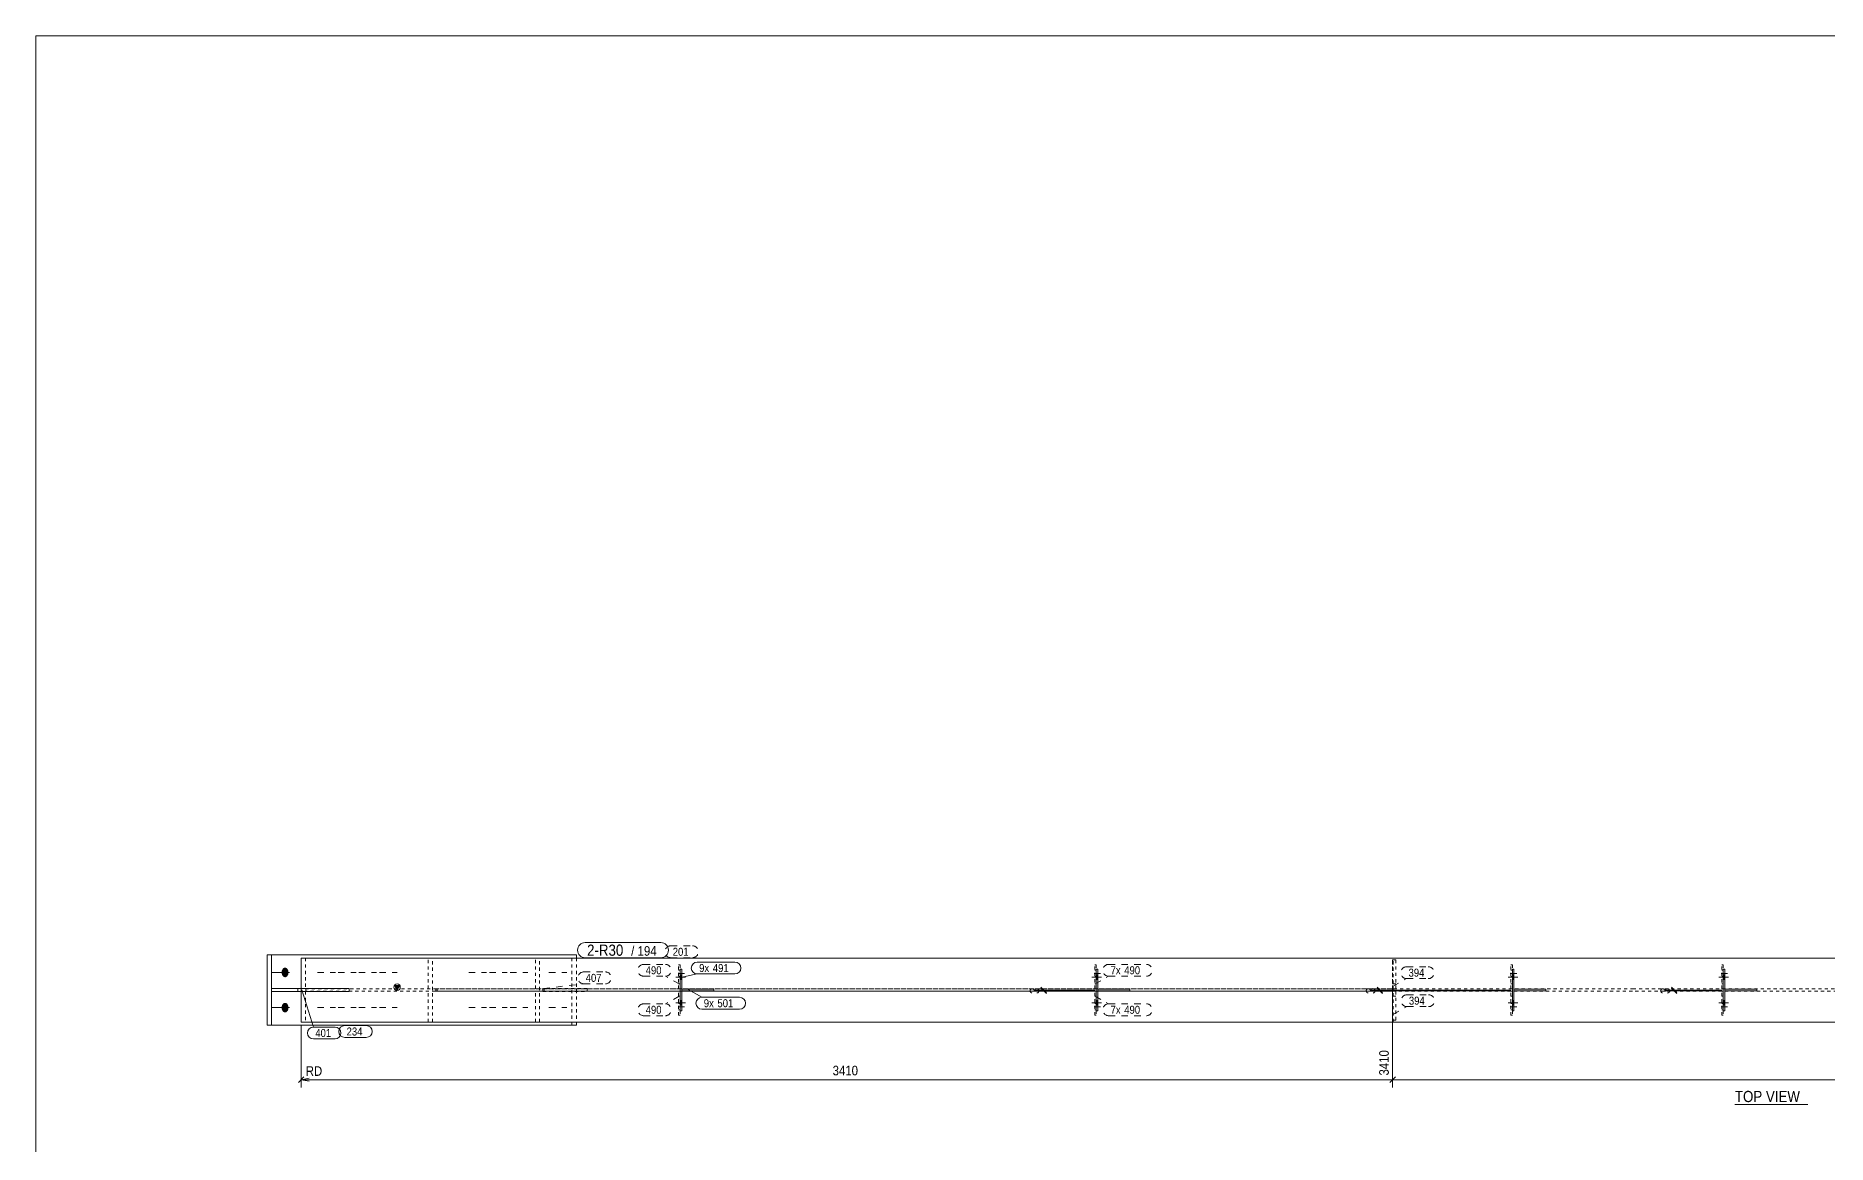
# Model space of a CAD drawing. Header units: millimetres. Extents: x 2 to 1174, y 1 to 825.
# Drawn here: x 5 to 565, y 479 to 825 of the extents above; entities that cross this region are included whole.
import ezdxf

# ---------------------------------------------------------------- set-up
doc = ezdxf.new("R2010")
doc.units = ezdxf.units.MM
for name, pattern in [('XKITLINE00', [0]), ('XKITLINE01', [4, 1, -1, 1, -1]), ('XKITLINE02', [4, 2, -2])]:
    doc.linetypes.add(name, pattern=pattern)
for name, color, linetype, lineweight in [('Bolt', 3, 'Continuous', 0), ('Dimensions', 7, 'Continuous', 0), ('DrawingSheet', 5, 'Continuous', 0), ('OtherObjectType', 7, 'Continuous', 0), ('Part', 2, 'Continuous', 0), ('PartMark', 7, 'Continuous', 0)]:
    doc.layers.add(name, color=color, linetype=linetype, lineweight=lineweight)
doc.styles.add('ARIAL', font='ARIAL.TTF')

# ---------------------------------------------------------------- blocks, each defined once
blk = doc.blocks.new('*A88')
at = {"layer": 'Part'}
blk.add_hatch(color=2, dxfattribs=at).paths.add_polyline_path([(117.08, 528.39), (118.68, 528.39), (117.88, 526.99)], flags=17)
at = {"layer": 'Part', "color": 2, "linetype": 'XKITLINE00', "lineweight": 0}
for p, q in [((87.88, 536.99), (87.88, 527.49)), ((503.82, 536.99), (87.88, 536.99)), ((569.72, 536.99), (503.92, 536.99)), ((87.88, 516.99), (87.88, 526.49)), ((117.88, 526.99), (117.08, 528.39)), ((117.08, 528.39), (118.68, 528.39)), ((118.68, 528.39), (117.88, 526.99)), ((503.82, 516.99), (87.88, 516.99)), ((569.72, 516.99), (503.92, 516.99))]:
    blk.add_line(p, q, dxfattribs=at)
at = {"layer": 'Part', "color": 7, "linetype": 'XKITLINE01', "lineweight": 0}
for p, q in [((89.22, 536.99), (89.22, 527.39)), ((127.58, 527.39), (127.58, 536.99)), ((128.91, 516.99), (128.91, 536.99)), ((87.88, 527.49), (87.88, 526.49)), ((89.22, 527.39), (503.82, 527.39)), ((503.82, 526.59), (89.22, 526.59)), ((89.22, 526.59), (89.22, 516.99)), ((127.58, 516.99), (127.58, 526.59)), ((503.92, 527.39), (569.72, 527.39)), ((569.72, 526.59), (503.92, 526.59))]:
    blk.add_line(p, q, dxfattribs=at)
at = {"layer": 'Part', "color": 2, "linetype": 'XKITLINE00', "lineweight": 0}
blk.add_circle((117.88, 527.89), 1, dxfattribs=at)
blk = doc.blocks.new('*A102')
at = {"layer": 'Part', "color": 2, "linetype": 'XKITLINE00', "lineweight": 0}
for p, q in [((532.22, 520.49), (532.22, 533.49)), ((532.22, 533.49), (532.72, 533.49)), ((532.72, 533.49), (532.72, 520.49)), ((532.72, 520.49), (532.22, 520.49))]:
    blk.add_line(p, q, dxfattribs=at)
blk = doc.blocks.new('*A103')
at = {"layer": 'Part', "color": 7, "linetype": 'XKITLINE01', "lineweight": 0}
for p, q in [((531.72, 527.39), (531.72, 534.89)), ((531.72, 534.89), (532.22, 534.89)), ((532.22, 534.89), (532.22, 527.39)), ((531.72, 528.89), (532.22, 528.89)), ((532.22, 527.39), (531.72, 527.39))]:
    blk.add_line(p, q, dxfattribs=at)
blk = doc.blocks.new('*A104')
at = {"layer": 'Part', "color": 2, "linetype": 'XKITLINE00', "lineweight": 0}
for p, q in [((532.72, 527.24), (542.72, 527.24)), ((542.72, 526.74), (532.72, 526.74)), ((542.72, 526.74), (542.72, 527.24))]:
    blk.add_line(p, q, dxfattribs=at)
at = {"layer": 'Part', "color": 7, "linetype": 'XKITLINE01', "lineweight": 0}
blk.add_line((532.72, 526.74), (532.72, 527.24), dxfattribs=at)
blk.add_line((532.72, 526.74), (532.72, 527.24), dxfattribs=at)
blk = doc.blocks.new('*A105')
at = {"layer": 'Part', "color": 2, "linetype": 'XKITLINE00', "lineweight": 0}
for p, q in [((466.32, 520.49), (466.32, 533.49)), ((466.32, 533.49), (466.82, 533.49)), ((466.82, 533.49), (466.82, 520.49)), ((466.82, 520.49), (466.32, 520.49))]:
    blk.add_line(p, q, dxfattribs=at)
blk = doc.blocks.new('*A106')
at = {"layer": 'Part', "color": 2, "linetype": 'XKITLINE00', "lineweight": 0}
for p, q in [((466.82, 527.24), (476.82, 527.24)), ((476.82, 526.74), (466.82, 526.74)), ((476.82, 526.74), (476.82, 527.24))]:
    blk.add_line(p, q, dxfattribs=at)
at = {"layer": 'Part', "color": 7, "linetype": 'XKITLINE01', "lineweight": 0}
blk.add_line((466.82, 526.74), (466.82, 527.24), dxfattribs=at)
blk.add_line((466.82, 526.74), (466.82, 527.24), dxfattribs=at)
blk = doc.blocks.new('*A107')
at = {"layer": 'Part', "color": 2, "linetype": 'XKITLINE00', "lineweight": 0}
for p, q in [((336.32, 520.49), (336.32, 533.49)), ((336.32, 533.49), (336.82, 533.49)), ((336.82, 533.49), (336.82, 520.49)), ((336.82, 520.49), (336.32, 520.49))]:
    blk.add_line(p, q, dxfattribs=at)
blk = doc.blocks.new('*A108')
at = {"layer": 'Part', "color": 7, "linetype": 'XKITLINE01', "lineweight": 0}
for p, q in [((335.82, 527.39), (335.82, 534.89)), ((335.82, 534.89), (336.32, 534.89)), ((336.32, 534.89), (336.32, 527.39)), ((335.82, 528.89), (336.32, 528.89)), ((336.32, 527.39), (335.82, 527.39))]:
    blk.add_line(p, q, dxfattribs=at)
blk = doc.blocks.new('*A109')
at = {"layer": 'Part', "color": 2, "linetype": 'XKITLINE00', "lineweight": 0}
for p, q in [((336.82, 527.24), (346.82, 527.24)), ((346.82, 526.74), (336.82, 526.74)), ((346.82, 526.74), (346.82, 527.24))]:
    blk.add_line(p, q, dxfattribs=at)
at = {"layer": 'Part', "color": 7, "linetype": 'XKITLINE01', "lineweight": 0}
blk.add_line((336.82, 526.74), (336.82, 527.24), dxfattribs=at)
blk.add_line((336.82, 526.74), (336.82, 527.24), dxfattribs=at)
blk = doc.blocks.new('*A110')
at = {"layer": 'Part', "color": 2, "linetype": 'XKITLINE00', "lineweight": 0}
for p, q in [((206.32, 520.49), (206.32, 533.49)), ((206.32, 533.49), (206.82, 533.49)), ((206.82, 533.49), (206.82, 520.49)), ((206.82, 520.49), (206.32, 520.49))]:
    blk.add_line(p, q, dxfattribs=at)
blk = doc.blocks.new('*A111')
at = {"layer": 'Part', "color": 7, "linetype": 'XKITLINE01', "lineweight": 0}
for p, q in [((205.82, 527.39), (205.82, 534.89)), ((205.82, 534.89), (206.32, 534.89)), ((206.32, 534.89), (206.32, 527.39)), ((205.82, 528.89), (206.32, 528.89)), ((206.32, 527.39), (205.82, 527.39))]:
    blk.add_line(p, q, dxfattribs=at)
blk = doc.blocks.new('*A112')
at = {"layer": 'Part', "color": 2, "linetype": 'XKITLINE00', "lineweight": 0}
for p, q in [((206.82, 527.24), (216.82, 527.24)), ((216.82, 526.74), (206.82, 526.74)), ((216.82, 526.74), (216.82, 527.24))]:
    blk.add_line(p, q, dxfattribs=at)
at = {"layer": 'Part', "color": 7, "linetype": 'XKITLINE01', "lineweight": 0}
blk.add_line((206.82, 526.74), (206.82, 527.24), dxfattribs=at)
blk.add_line((206.82, 526.74), (206.82, 527.24), dxfattribs=at)
blk = doc.blocks.new('*A116')
at = {"layer": 'Part', "color": 2, "linetype": 'XKITLINE00', "lineweight": 0}
for p, q in [((102.88, 527.49), (78.65, 527.49)), ((78.65, 526.49), (78.65, 527.49)), ((102.88, 526.49), (78.65, 526.49)), ((102.88, 527.49), (102.88, 526.49))]:
    blk.add_line(p, q, dxfattribs=at)
at = {"layer": 'Part', "color": 7, "linetype": 'XKITLINE01', "lineweight": 0}
for p, q in [((86.81, 526.49), (86.81, 527.49)), ((89.38, 526.49), (89.38, 527.49))]:
    blk.add_line(p, q, dxfattribs=at)
blk = doc.blocks.new('*A121')
at = {"layer": 'Part', "color": 7, "linetype": 'XKITLINE01', "lineweight": 0}
for p, q in [((465.82, 519.09), (465.82, 526.59)), ((465.82, 526.59), (466.32, 526.59)), ((466.32, 526.59), (466.32, 519.09)), ((465.82, 525.09), (466.32, 525.09)), ((466.32, 519.09), (465.82, 519.09))]:
    blk.add_line(p, q, dxfattribs=at)
blk = doc.blocks.new('*A122')
at = {"layer": 'Part', "color": 7, "linetype": 'XKITLINE01', "lineweight": 0}
for p, q in [((465.82, 527.39), (465.82, 534.89)), ((465.82, 534.89), (466.32, 534.89)), ((466.32, 534.89), (466.32, 527.39)), ((465.82, 528.89), (466.32, 528.89)), ((466.32, 527.39), (465.82, 527.39))]:
    blk.add_line(p, q, dxfattribs=at)
blk = doc.blocks.new('*A126')
at = {"layer": 'Part', "color": 7, "linetype": 'XKITLINE01', "lineweight": 0}
for p, q in [((531.72, 519.09), (531.72, 526.59)), ((531.72, 526.59), (532.22, 526.59)), ((532.22, 526.59), (532.22, 519.09)), ((531.72, 525.09), (532.22, 525.09)), ((532.22, 519.09), (531.72, 519.09))]:
    blk.add_line(p, q, dxfattribs=at)
blk = doc.blocks.new('*A127')
at = {"layer": 'Part', "color": 7, "linetype": 'XKITLINE01', "lineweight": 0}
for p, q in [((335.82, 519.09), (335.82, 526.59)), ((335.82, 526.59), (336.32, 526.59)), ((336.32, 526.59), (336.32, 519.09)), ((335.82, 525.09), (336.32, 525.09)), ((336.32, 519.09), (335.82, 519.09))]:
    blk.add_line(p, q, dxfattribs=at)
blk = doc.blocks.new('*A128')
at = {"layer": 'Part', "color": 7, "linetype": 'XKITLINE01', "lineweight": 0}
for p, q in [((205.82, 519.09), (205.82, 526.59)), ((205.82, 526.59), (206.32, 526.59)), ((206.32, 526.59), (206.32, 519.09)), ((205.82, 525.09), (206.32, 525.09)), ((206.32, 519.09), (205.82, 519.09))]:
    blk.add_line(p, q, dxfattribs=at)
blk = doc.blocks.new('*A129')
at = {"layer": 'Part', "color": 7, "linetype": 'XKITLINE01', "lineweight": 0}
for p, q in [((429.07, 536.99), (161.14, 536.99)), ((161.14, 527.39), (161.14, 536.99)), ((162.33, 516.99), (162.33, 536.99)), ((428.91, 516.99), (428.91, 536.99)), ((429.07, 516.99), (429.07, 536.99)), ((129.99, 527.39), (129.97, 526.59)), ((428.91, 526.59), (129.97, 526.59)), ((428.91, 527.39), (129.99, 527.39)), ((130.4, 526.59), (130.4, 527.39)), ((161.14, 516.99), (161.14, 526.59)), ((161.14, 516.99), (429.07, 516.99))]:
    blk.add_line(p, q, dxfattribs=at)
blk = doc.blocks.new('*A130')
at = {"layer": 'Part', "color": 2, "linetype": 'XKITLINE00', "lineweight": 0}
for p, q in [((77.25, 515.99), (77.25, 537.99)), ((173.88, 537.99), (77.25, 537.99)), ((78.65, 515.99), (78.65, 537.99)), ((173.88, 537.99), (173.88, 536.99)), ((173.88, 515.99), (77.25, 515.99)), ((173.88, 515.99), (173.88, 516.99))]:
    blk.add_line(p, q, dxfattribs=at)
at = {"layer": 'Part', "color": 7, "linetype": 'XKITLINE01', "lineweight": 0}
for p, q in [((172.49, 515.99), (172.49, 537.99)), ((173.88, 536.99), (173.88, 516.99))]:
    blk.add_line(p, q, dxfattribs=at)
blk = doc.blocks.new('*A131')
at = {"layer": 'Part', "color": 7, "linetype": 'XKITLINE01', "lineweight": 0}
for p, q in [((177.23, 527.49), (163.41, 527.49)), ((163.41, 527.49), (163.41, 526.49)), ((163.41, 526.49), (177.23, 526.49)), ((163.82, 526.49), (163.82, 527.49)), ((173.88, 526.49), (173.88, 527.49)), ((177.23, 527.49), (177.23, 526.49))]:
    blk.add_line(p, q, dxfattribs=at)
blk = doc.blocks.new('*A135')
at = {"layer": 'Part', "color": 7, "linetype": 'XKITLINE01', "lineweight": 0}
for p, q in [((428.91, 536.39), (428.91, 527.39)), ((429.91, 536.39), (428.91, 536.39)), ((429.91, 527.39), (429.91, 536.39)), ((429.91, 528.89), (428.91, 528.89)), ((428.91, 527.39), (429.91, 527.39))]:
    blk.add_line(p, q, dxfattribs=at)
blk = doc.blocks.new('*A136')
at = {"layer": 'Part', "color": 7, "linetype": 'XKITLINE01', "lineweight": 0}
for p, q in [((428.91, 526.59), (428.91, 517.59)), ((429.91, 526.59), (428.91, 526.59)), ((429.91, 517.59), (429.91, 526.59)), ((429.91, 525.09), (428.91, 525.09)), ((428.91, 517.59), (429.91, 517.59))]:
    blk.add_line(p, q, dxfattribs=at)
blk = doc.blocks.new('*A137')
at = {"layer": 'Bolt'}
for points in [[(532.22, 531.69), (532.72, 531.69), (532.72, 530.29), (532.22, 530.29)], [(532.22, 531.69), (532.72, 531.69), (532.72, 530.29), (532.22, 530.29)], [(532.22, 523.69), (532.72, 523.69), (532.72, 522.29), (532.22, 522.29)], [(532.22, 523.69), (532.72, 523.69), (532.72, 522.29), (532.22, 522.29)]]:
    blk.add_hatch(color=3, dxfattribs=at).paths.add_polyline_path(points, flags=17)
at = {"layer": 'Bolt', "color": 3, "linetype": 'XKITLINE00', "lineweight": 0}
for p, q in [((533.88, 530.99), (530.88, 530.99)), ((533.88, 530.99), (530.88, 530.99)), ((532.72, 531.69), (532.22, 531.69)), ((532.72, 531.69), (532.22, 531.69)), ((532.72, 530.29), (532.22, 530.29)), ((532.72, 530.29), (532.22, 530.29)), ((533.88, 522.99), (530.88, 522.99)), ((533.88, 522.99), (530.88, 522.99)), ((532.72, 523.69), (532.22, 523.69)), ((532.72, 523.69), (532.22, 523.69)), ((532.72, 522.29), (532.22, 522.29)), ((532.72, 522.29), (532.22, 522.29))]:
    blk.add_line(p, q, dxfattribs=at)
blk = doc.blocks.new('*A138')
at = {"layer": 'Bolt', "color": 3, "linetype": 'XKITLINE02', "lineweight": 0}
for p, q in [((533.57, 532.19), (530.57, 532.19)), ((532.22, 533.17), (531.72, 533.17)), ((532.22, 531.21), (531.72, 531.21))]:
    blk.add_line(p, q, dxfattribs=at)
blk = doc.blocks.new('*A139')
at = {"layer": 'Bolt'}
for points in [[(466.32, 531.69), (466.82, 531.69), (466.82, 530.29), (466.32, 530.29)], [(466.32, 531.69), (466.82, 531.69), (466.82, 530.29), (466.32, 530.29)], [(466.32, 523.69), (466.82, 523.69), (466.82, 522.29), (466.32, 522.29)], [(466.32, 523.69), (466.82, 523.69), (466.82, 522.29), (466.32, 522.29)]]:
    blk.add_hatch(color=3, dxfattribs=at).paths.add_polyline_path(points, flags=17)
at = {"layer": 'Bolt', "color": 3, "linetype": 'XKITLINE00', "lineweight": 0}
for p, q in [((467.98, 530.99), (464.98, 530.99)), ((467.98, 530.99), (464.98, 530.99)), ((466.82, 531.69), (466.32, 531.69)), ((466.82, 531.69), (466.32, 531.69)), ((466.82, 530.29), (466.32, 530.29)), ((466.82, 530.29), (466.32, 530.29)), ((467.98, 522.99), (464.98, 522.99)), ((467.98, 522.99), (464.98, 522.99)), ((466.82, 523.69), (466.32, 523.69)), ((466.82, 523.69), (466.32, 523.69)), ((466.82, 522.29), (466.32, 522.29)), ((466.82, 522.29), (466.32, 522.29))]:
    blk.add_line(p, q, dxfattribs=at)
blk = doc.blocks.new('*A140')
at = {"layer": 'Bolt'}
for points in [[(336.32, 531.69), (336.82, 531.69), (336.82, 530.29), (336.32, 530.29)], [(336.32, 531.69), (336.82, 531.69), (336.82, 530.29), (336.32, 530.29)], [(336.32, 523.69), (336.82, 523.69), (336.82, 522.29), (336.32, 522.29)], [(336.32, 523.69), (336.82, 523.69), (336.82, 522.29), (336.32, 522.29)]]:
    blk.add_hatch(color=3, dxfattribs=at).paths.add_polyline_path(points, flags=17)
at = {"layer": 'Bolt', "color": 3, "linetype": 'XKITLINE00', "lineweight": 0}
for p, q in [((337.98, 530.99), (334.98, 530.99)), ((337.98, 530.99), (334.98, 530.99)), ((336.82, 531.69), (336.32, 531.69)), ((336.82, 531.69), (336.32, 531.69)), ((336.82, 530.29), (336.32, 530.29)), ((336.82, 530.29), (336.32, 530.29)), ((337.98, 522.99), (334.98, 522.99)), ((337.98, 522.99), (334.98, 522.99)), ((336.82, 523.69), (336.32, 523.69)), ((336.82, 523.69), (336.32, 523.69)), ((336.82, 522.29), (336.32, 522.29)), ((336.82, 522.29), (336.32, 522.29))]:
    blk.add_line(p, q, dxfattribs=at)
blk = doc.blocks.new('*A141')
at = {"layer": 'Bolt', "color": 3, "linetype": 'XKITLINE02', "lineweight": 0}
for p, q in [((337.67, 532.19), (334.67, 532.19)), ((336.32, 533.17), (335.82, 533.17)), ((336.32, 531.21), (335.82, 531.21))]:
    blk.add_line(p, q, dxfattribs=at)
blk = doc.blocks.new('*A142')
at = {"layer": 'Bolt'}
for points in [[(206.32, 531.69), (206.82, 531.69), (206.82, 530.29), (206.32, 530.29)], [(206.32, 531.69), (206.82, 531.69), (206.82, 530.29), (206.32, 530.29)], [(206.32, 523.69), (206.82, 523.69), (206.82, 522.29), (206.32, 522.29)], [(206.32, 523.69), (206.82, 523.69), (206.82, 522.29), (206.32, 522.29)]]:
    blk.add_hatch(color=3, dxfattribs=at).paths.add_polyline_path(points, flags=17)
at = {"layer": 'Bolt', "color": 3, "linetype": 'XKITLINE00', "lineweight": 0}
for p, q in [((207.98, 530.99), (204.98, 530.99)), ((207.98, 530.99), (204.98, 530.99)), ((206.82, 531.69), (206.32, 531.69)), ((206.82, 531.69), (206.32, 531.69)), ((206.82, 530.29), (206.32, 530.29)), ((206.82, 530.29), (206.32, 530.29)), ((207.98, 522.99), (204.98, 522.99)), ((207.98, 522.99), (204.98, 522.99)), ((206.82, 523.69), (206.32, 523.69)), ((206.82, 523.69), (206.32, 523.69)), ((206.82, 522.29), (206.32, 522.29)), ((206.82, 522.29), (206.32, 522.29))]:
    blk.add_line(p, q, dxfattribs=at)
blk = doc.blocks.new('*A143')
at = {"layer": 'Bolt', "color": 3, "linetype": 'XKITLINE02', "lineweight": 0}
for p, q in [((207.67, 532.19), (204.67, 532.19)), ((206.32, 533.17), (205.82, 533.17)), ((206.32, 531.21), (205.82, 531.21))]:
    blk.add_line(p, q, dxfattribs=at)
blk = doc.blocks.new('*A144')
at = {"layer": 'Bolt', "color": 3, "linetype": 'XKITLINE02', "lineweight": 0}
for p, q in [((467.67, 521.79), (464.67, 521.79)), ((466.32, 522.77), (465.82, 522.77)), ((466.32, 520.81), (465.82, 520.81))]:
    blk.add_line(p, q, dxfattribs=at)
blk = doc.blocks.new('*A145')
at = {"layer": 'Bolt', "color": 3, "linetype": 'XKITLINE02', "lineweight": 0}
for p, q in [((467.67, 532.19), (464.67, 532.19)), ((466.32, 533.17), (465.82, 533.17)), ((466.32, 531.21), (465.82, 531.21))]:
    blk.add_line(p, q, dxfattribs=at)
blk = doc.blocks.new('*A146')
at = {"layer": 'Bolt', "color": 3, "linetype": 'XKITLINE02', "lineweight": 0}
for p, q in [((533.57, 521.79), (530.57, 521.79)), ((532.22, 522.77), (531.72, 522.77)), ((532.22, 520.81), (531.72, 520.81))]:
    blk.add_line(p, q, dxfattribs=at)
blk = doc.blocks.new('*A147')
at = {"layer": 'Bolt', "color": 3, "linetype": 'XKITLINE02', "lineweight": 0}
for p, q in [((337.67, 521.79), (334.67, 521.79)), ((336.32, 522.77), (335.82, 522.77)), ((336.32, 520.81), (335.82, 520.81))]:
    blk.add_line(p, q, dxfattribs=at)
blk = doc.blocks.new('*A148')
at = {"layer": 'Bolt', "color": 3, "linetype": 'XKITLINE02', "lineweight": 0}
for p, q in [((207.67, 521.79), (204.67, 521.79)), ((206.32, 522.77), (205.82, 522.77)), ((206.32, 520.81), (205.82, 520.81))]:
    blk.add_line(p, q, dxfattribs=at)
blk = doc.blocks.new('*A149')
at = {"layer": 'Bolt'}
for points in [[(81.8, 532.53), (81.8, 532.56), (81.8, 532.6), (81.81, 532.64), (81.81, 532.67), (81.81, 532.71), (81.82, 532.75), (81.82, 532.78), (81.83, 532.82), (81.83, 532.86), (81.84, 532.89), (81.85, 532.93), (81.86, 532.96), (81.86, 533), (81.87, 533.03), (81.88, 533.07), (81.89, 533.1), (81.9, 533.13), (81.92, 533.17), (81.93, 533.2), (81.94, 533.23), (81.95, 533.26), (81.97, 533.29), (81.98, 533.32), (82, 533.35), (82.01, 533.38), (82.03, 533.41), (82.05, 533.44), (82.06, 533.47), (82.08, 533.5), (82.1, 533.53), (82.12, 533.55), (82.13, 533.58), (82.15, 533.6), (82.17, 533.63), (82.19, 533.65), (82.21, 533.67), (82.24, 533.7), (82.26, 533.72), (82.28, 533.74), (82.3, 533.76), (82.32, 533.78), (82.35, 533.8), (82.37, 533.81), (82.39, 533.83), (82.42, 533.85), (82.44, 533.86), (82.46, 533.88), (82.49, 533.89), (82.51, 533.9), (82.54, 533.92), (82.56, 533.93), (82.59, 533.94), (82.61, 533.95), (82.64, 533.95), (82.67, 533.96), (82.69, 533.97), (82.72, 533.98), (82.74, 533.98), (82.77, 533.98), (82.8, 533.99), (82.82, 533.99), (82.85, 533.99), (82.88, 533.99), (82.9, 533.99), (82.93, 533.99), (82.95, 533.99), (82.98, 533.98), (83.01, 533.98), (83.03, 533.98), (83.06, 533.97), (83.08, 533.96), (83.11, 533.95), (83.14, 533.95), (83.16, 533.94), (83.19, 533.93), (83.21, 533.92), (83.24, 533.9), (83.26, 533.89), (83.29, 533.88), (83.31, 533.86), (83.33, 533.85), (83.36, 533.83), (83.38, 533.81), (83.4, 533.8), (83.43, 533.78), (83.45, 533.76), (83.47, 533.74), (83.49, 533.72), (83.52, 533.7), (83.54, 533.67), (83.56, 533.65), (83.58, 533.63), (83.6, 533.6), (83.62, 533.58), (83.63, 533.55), (83.65, 533.53), (83.67, 533.5), (83.69, 533.47), (83.71, 533.44), (83.72, 533.41), (83.74, 533.38), (83.75, 533.35), (83.77, 533.32), (83.78, 533.29), (83.8, 533.26), (83.81, 533.23), (83.82, 533.2), (83.83, 533.17), (83.85, 533.13), (83.86, 533.1), (83.87, 533.07), (83.88, 533.03), (83.89, 533), (83.9, 532.96), (83.9, 532.93), (83.91, 532.89), (83.92, 532.86), (83.92, 532.82), (83.93, 532.78), (83.93, 532.75), (83.94, 532.71), (83.94, 532.67), (83.94, 532.64), (83.95, 532.6), (83.95, 532.56), (83.95, 532.53), (83.95, 532.49), (83.95, 532.45), (83.95, 532.42), (83.95, 532.38), (83.94, 532.34), (83.94, 532.31), (83.94, 532.27), (83.93, 532.23), (83.93, 532.2), (83.92, 532.16), (83.92, 532.13), (83.91, 532.09), (83.9, 532.06), (83.9, 532.02), (83.89, 531.99), (83.88, 531.95), (83.87, 531.92), (83.86, 531.88), (83.85, 531.85), (83.83, 531.82), (83.82, 531.78), (83.81, 531.75), (83.8, 531.72), (83.78, 531.69), (83.77, 531.66), (83.75, 531.63), (83.74, 531.6), (83.72, 531.57), (83.71, 531.54), (83.69, 531.51), (83.67, 531.48), (83.65, 531.46), (83.63, 531.43), (83.62, 531.4), (83.6, 531.38), (83.58, 531.36), (83.56, 531.33), (83.54, 531.31), (83.52, 531.29), (83.49, 531.26), (83.47, 531.24), (83.45, 531.22), (83.43, 531.2), (83.4, 531.19), (83.38, 531.17), (83.36, 531.15), (83.33, 531.14), (83.31, 531.12), (83.29, 531.11), (83.26, 531.09), (83.24, 531.08), (83.21, 531.07), (83.19, 531.06), (83.16, 531.05), (83.14, 531.04), (83.11, 531.03), (83.08, 531.02), (83.06, 531.01), (83.03, 531.01), (83.01, 531), (82.98, 531), (82.95, 531), (82.93, 530.99), (82.9, 530.99), (82.88, 530.99), (82.85, 530.99), (82.82, 530.99), (82.8, 531), (82.77, 531), (82.74, 531), (82.72, 531.01), (82.69, 531.01), (82.67, 531.02), (82.64, 531.03), (82.61, 531.04), (82.59, 531.05), (82.56, 531.06), (82.54, 531.07), (82.51, 531.08), (82.49, 531.09), (82.46, 531.11), (82.44, 531.12), (82.42, 531.14), (82.39, 531.15), (82.37, 531.17), (82.35, 531.19), (82.32, 531.2), (82.3, 531.22), (82.28, 531.24), (82.26, 531.26), (82.24, 531.29), (82.21, 531.31), (82.19, 531.33), (82.17, 531.36), (82.15, 531.38), (82.13, 531.4), (82.12, 531.43), (82.1, 531.46), (82.08, 531.48), (82.06, 531.51), (82.05, 531.54), (82.03, 531.57), (82.01, 531.6), (82, 531.63), (81.98, 531.66), (81.97, 531.69), (81.95, 531.72), (81.94, 531.75), (81.93, 531.78), (81.92, 531.82), (81.9, 531.85), (81.89, 531.88), (81.88, 531.92), (81.87, 531.95), (81.86, 531.99), (81.86, 532.02), (81.85, 532.06), (81.84, 532.09), (81.83, 532.13), (81.83, 532.16), (81.82, 532.2), (81.82, 532.23), (81.81, 532.27), (81.81, 532.31), (81.81, 532.34), (81.8, 532.38), (81.8, 532.42), (81.8, 532.45), (81.8, 532.49)], [(81.8, 521.53), (81.8, 521.56), (81.8, 521.6), (81.81, 521.64), (81.81, 521.67), (81.81, 521.71), (81.82, 521.75), (81.82, 521.78), (81.83, 521.82), (81.83, 521.86), (81.84, 521.89), (81.85, 521.93), (81.86, 521.96), (81.86, 522), (81.87, 522.03), (81.88, 522.07), (81.89, 522.1), (81.9, 522.13), (81.92, 522.17), (81.93, 522.2), (81.94, 522.23), (81.95, 522.26), (81.97, 522.29), (81.98, 522.32), (82, 522.35), (82.01, 522.38), (82.03, 522.41), (82.05, 522.44), (82.06, 522.47), (82.08, 522.5), (82.1, 522.53), (82.12, 522.55), (82.13, 522.58), (82.15, 522.6), (82.17, 522.63), (82.19, 522.65), (82.21, 522.67), (82.24, 522.7), (82.26, 522.72), (82.28, 522.74), (82.3, 522.76), (82.32, 522.78), (82.35, 522.8), (82.37, 522.81), (82.39, 522.83), (82.42, 522.85), (82.44, 522.86), (82.46, 522.88), (82.49, 522.89), (82.51, 522.9), (82.54, 522.92), (82.56, 522.93), (82.59, 522.94), (82.61, 522.95), (82.64, 522.95), (82.67, 522.96), (82.69, 522.97), (82.72, 522.98), (82.74, 522.98), (82.77, 522.98), (82.8, 522.99), (82.82, 522.99), (82.85, 522.99), (82.88, 522.99), (82.9, 522.99), (82.93, 522.99), (82.95, 522.99), (82.98, 522.98), (83.01, 522.98), (83.03, 522.98), (83.06, 522.97), (83.08, 522.96), (83.11, 522.95), (83.14, 522.95), (83.16, 522.94), (83.19, 522.93), (83.21, 522.92), (83.24, 522.9), (83.26, 522.89), (83.29, 522.88), (83.31, 522.86), (83.33, 522.85), (83.36, 522.83), (83.38, 522.81), (83.4, 522.8), (83.43, 522.78), (83.45, 522.76), (83.47, 522.74), (83.49, 522.72), (83.52, 522.7), (83.54, 522.67), (83.56, 522.65), (83.58, 522.63), (83.6, 522.6), (83.62, 522.58), (83.63, 522.55), (83.65, 522.53), (83.67, 522.5), (83.69, 522.47), (83.71, 522.44), (83.72, 522.41), (83.74, 522.38), (83.75, 522.35), (83.77, 522.32), (83.78, 522.29), (83.8, 522.26), (83.81, 522.23), (83.82, 522.2), (83.83, 522.17), (83.85, 522.13), (83.86, 522.1), (83.87, 522.07), (83.88, 522.03), (83.89, 522), (83.9, 521.96), (83.9, 521.93), (83.91, 521.89), (83.92, 521.86), (83.92, 521.82), (83.93, 521.78), (83.93, 521.75), (83.94, 521.71), (83.94, 521.67), (83.94, 521.64), (83.95, 521.6), (83.95, 521.56), (83.95, 521.53), (83.95, 521.49), (83.95, 521.45), (83.95, 521.42), (83.95, 521.38), (83.94, 521.34), (83.94, 521.31), (83.94, 521.27), (83.93, 521.23), (83.93, 521.2), (83.92, 521.16), (83.92, 521.13), (83.91, 521.09), (83.9, 521.06), (83.9, 521.02), (83.89, 520.99), (83.88, 520.95), (83.87, 520.92), (83.86, 520.88), (83.85, 520.85), (83.83, 520.82), (83.82, 520.78), (83.81, 520.75), (83.8, 520.72), (83.78, 520.69), (83.77, 520.66), (83.75, 520.63), (83.74, 520.6), (83.72, 520.57), (83.71, 520.54), (83.69, 520.51), (83.67, 520.48), (83.65, 520.46), (83.63, 520.43), (83.62, 520.4), (83.6, 520.38), (83.58, 520.36), (83.56, 520.33), (83.54, 520.31), (83.52, 520.29), (83.49, 520.26), (83.47, 520.24), (83.45, 520.22), (83.43, 520.2), (83.4, 520.19), (83.38, 520.17), (83.36, 520.15), (83.33, 520.14), (83.31, 520.12), (83.29, 520.11), (83.26, 520.09), (83.24, 520.08), (83.21, 520.07), (83.19, 520.06), (83.16, 520.05), (83.14, 520.04), (83.11, 520.03), (83.08, 520.02), (83.06, 520.01), (83.03, 520.01), (83.01, 520), (82.98, 520), (82.95, 520), (82.93, 519.99), (82.9, 519.99), (82.88, 519.99), (82.85, 519.99), (82.82, 519.99), (82.8, 520), (82.77, 520), (82.74, 520), (82.72, 520.01), (82.69, 520.01), (82.67, 520.02), (82.64, 520.03), (82.61, 520.04), (82.59, 520.05), (82.56, 520.06), (82.54, 520.07), (82.51, 520.08), (82.49, 520.09), (82.46, 520.11), (82.44, 520.12), (82.42, 520.14), (82.39, 520.15), (82.37, 520.17), (82.35, 520.19), (82.32, 520.2), (82.3, 520.22), (82.28, 520.24), (82.26, 520.26), (82.24, 520.29), (82.21, 520.31), (82.19, 520.33), (82.17, 520.36), (82.15, 520.38), (82.13, 520.4), (82.12, 520.43), (82.1, 520.46), (82.08, 520.48), (82.06, 520.51), (82.05, 520.54), (82.03, 520.57), (82.01, 520.6), (82, 520.63), (81.98, 520.66), (81.97, 520.69), (81.95, 520.72), (81.94, 520.75), (81.93, 520.78), (81.92, 520.82), (81.9, 520.85), (81.89, 520.88), (81.88, 520.92), (81.87, 520.95), (81.86, 520.99), (81.86, 521.02), (81.85, 521.06), (81.84, 521.09), (81.83, 521.13), (81.83, 521.16), (81.82, 521.2), (81.82, 521.23), (81.81, 521.27), (81.81, 521.31), (81.81, 521.34), (81.8, 521.38), (81.8, 521.42), (81.8, 521.45), (81.8, 521.49)]]:
    blk.add_hatch(color=3, dxfattribs=at).paths.add_polyline_path(points, flags=17)
at = {"layer": 'Bolt', "color": 3, "linetype": 'XKITLINE00', "lineweight": 0}
for p, q in [((78.69, 532.49), (84.27, 532.49)), ((78.69, 521.49), (84.27, 521.49))]:
    blk.add_line(p, q, dxfattribs=at)
at = {"layer": 'Bolt', "color": 3, "linetype": 'XKITLINE02', "lineweight": 0}
for p, q in [((93.01, 532.49), (98.59, 532.49)), ((99.45, 532.49), (105.04, 532.49)), ((105.9, 532.49), (111.48, 532.49)), ((112.34, 532.49), (117.93, 532.49)), ((140.27, 532.49), (145.85, 532.49)), ((146.71, 532.49), (152.3, 532.49)), ((153.16, 532.49), (158.74, 532.49)), ((165.33, 532.49), (170.91, 532.49)), ((93.01, 521.49), (98.59, 521.49)), ((99.45, 521.49), (105.04, 521.49)), ((105.9, 521.49), (111.48, 521.49)), ((112.34, 521.49), (117.93, 521.49)), ((140.27, 521.49), (145.85, 521.49)), ((146.71, 521.49), (152.3, 521.49)), ((153.16, 521.49), (158.74, 521.49)), ((165.33, 521.49), (170.91, 521.49))]:
    blk.add_line(p, q, dxfattribs=at)
blk = doc.blocks.new('*A216')
at = {"layer": 'DrawingSheet', "color": 5, "linetype": 'XKITLINE00', "lineweight": 0}
for p, q in [((1174, 825), (5, 825)), ((5, 825), (5, 5))]:
    blk.add_line(p, q, dxfattribs=at)
blk = doc.blocks.new('*A307')
at = {"layer": 'Dimensions', "color": 7, "linetype": 'XKITLINE00', "lineweight": 0}
for p, q in [((428.91, 526.39), (428.91, 496.59)), ((794.52, 526.39), (794.52, 496.59)), ((429.76, 499.84), (428.07, 498.14)), ((428.91, 498.99), (794.52, 498.99)), ((795.37, 499.84), (793.67, 498.14))]:
    blk.add_line(p, q, dxfattribs=at)
at = {"layer": 'Dimensions', "color": 3}
for p in [(428.91, 498.99), (794.52, 498.99)]:
    blk.add_point(p, dxfattribs=at)
at = {"layer": 'Dimensions', "color": 3, "style": 'ARIAL', "width": 0.85}
blk.add_text('9990', height=3, rotation=90.0002, dxfattribs=at).set_placement((793.32, 500.29))
blk.add_text('6580', height=3, dxfattribs=at).set_placement((607.27, 500.34))
blk = doc.blocks.new('*A308')
at = {"layer": 'OtherObjectType', "color": 7, "linetype": 'XKITLINE00', "lineweight": 0}
blk.add_line((535.85, 491.24), (558.68, 491.24), dxfattribs=at)
at = {"layer": 'OtherObjectType', "color": 7, "style": 'ARIAL', "width": 0.85}
blk.add_text('TOP VIEW', height=3.5, dxfattribs=at).set_placement((535.85, 491.99))
blk = doc.blocks.new('*A309')
at = {"layer": 'Dimensions', "color": 7, "linetype": 'XKITLINE00', "lineweight": 0}
for p, q in [((465.82, 526.99), (422.04, 526.99)), ((465.82, 526.74), (422.04, 526.74)), ((424.04, 527.84), (425.74, 526.14)), ((424.04, 527.59), (425.74, 525.89)), ((424.89, 526.74), (424.89, 526.99))]:
    blk.add_line(p, q, dxfattribs=at)
at = {"layer": 'Dimensions', "color": 3}
for p in [(424.89, 526.99), (424.89, 526.74)]:
    blk.add_point(p, dxfattribs=at)
at = {"layer": 'Dimensions', "color": 3, "style": 'ARIAL', "width": 0.85}
blk.add_text('3', height=3, rotation=90.0002, dxfattribs=at).set_placement((423.54, 525.75))
blk = doc.blocks.new('*A310')
at = {"layer": 'Dimensions', "color": 7, "linetype": 'XKITLINE00', "lineweight": 0}
for p, q in [((335.82, 526.99), (317.03, 526.99)), ((335.82, 526.74), (317.03, 526.74)), ((319.04, 527.84), (320.73, 526.14)), ((319.04, 527.59), (320.73, 525.89)), ((319.88, 526.74), (319.88, 526.99))]:
    blk.add_line(p, q, dxfattribs=at)
at = {"layer": 'Dimensions', "color": 3}
for p in [(319.88, 526.99), (319.88, 526.74)]:
    blk.add_point(p, dxfattribs=at)
at = {"layer": 'Dimensions', "color": 3, "style": 'ARIAL', "width": 0.85}
blk.add_text('3', height=3, rotation=90.0002, dxfattribs=at).set_placement((318.53, 525.75))
blk = doc.blocks.new('*A311')
at = {"layer": 'Dimensions', "color": 7, "linetype": 'XKITLINE00', "lineweight": 0}
for p, q in [((531.72, 526.99), (514.04, 526.99)), ((531.72, 526.74), (514.04, 526.74)), ((516.04, 527.84), (517.74, 526.14)), ((516.04, 527.59), (517.74, 525.89)), ((516.89, 526.74), (516.89, 526.99))]:
    blk.add_line(p, q, dxfattribs=at)
at = {"layer": 'Dimensions', "color": 3}
for p in [(516.89, 526.99), (516.89, 526.74)]:
    blk.add_point(p, dxfattribs=at)
at = {"layer": 'Dimensions', "color": 3, "style": 'ARIAL', "width": 0.85}
blk.add_text('3', height=3, rotation=90.0002, dxfattribs=at).set_placement((515.54, 525.75))
blk = doc.blocks.new('*A312')
at = {"layer": 'Dimensions', "color": 7, "linetype": 'XKITLINE00', "lineweight": 0}
for p, q in [((428.91, 526.39), (428.91, 496.59)), ((87.88, 515.99), (87.88, 496.59)), ((87.88, 515.99), (87.88, 496.59)), ((88.73, 499.84), (87.04, 498.14)), ((90.38, 499.49), (87.88, 498.99)), ((87.88, 498.99), (428.91, 498.99)), ((90.38, 498.49), (87.88, 498.99)), ((95.11, 498.99), (87.88, 498.99)), ((429.76, 499.84), (428.07, 498.14))]:
    blk.add_line(p, q, dxfattribs=at)
at = {"layer": 'Dimensions', "color": 3}
for p in [(87.88, 498.99), (428.91, 498.99)]:
    blk.add_point(p, dxfattribs=at)
at = {"layer": 'Dimensions', "color": 7}
blk.add_point((87.88, 498.99), dxfattribs=at)
at = {"layer": 'Dimensions', "color": 3, "style": 'ARIAL', "width": 0.85}
blk.add_text('3410', height=3, rotation=90.0002, dxfattribs=at).set_placement((427.71, 500.29))
for s, p in [('RD', (89.33, 500.19)), ('3410', (253.95, 500.34))]:
    blk.add_text(s, height=3, dxfattribs=at).set_placement(p)
blk = doc.blocks.new('*A313')
at = {"layer": 'PartMark', "color": 7, "linetype": 'XKITLINE02', "lineweight": 0}
for p, q in [((429.14, 519.42), (433.39, 521.81)), ((433.39, 525.51), (440.15, 525.51)), ((433.39, 521.81), (440.15, 521.81))]:
    blk.add_line(p, q, dxfattribs=at)
for centre, start, end in [((433.39, 523.66), 90, 270), ((440.15, 523.66), 270, 90)]:
    blk.add_arc(centre, 1.85, start, end, dxfattribs=at)
at = {"layer": 'PartMark', "color": 3, "style": 'ARIAL', "width": 0.85}
blk.add_text('394', height=2.5, dxfattribs=at).set_placement((433.99, 522.41))
blk = doc.blocks.new('*A314')
at = {"layer": 'PartMark', "color": 7, "linetype": 'XKITLINE02', "lineweight": 0}
for p, q in [((433.28, 534.26), (440.04, 534.26)), ((429.04, 528.17), (433.28, 530.56)), ((433.28, 530.56), (440.04, 530.56))]:
    blk.add_line(p, q, dxfattribs=at)
for centre, start, end in [((433.28, 532.41), 90, 270), ((440.04, 532.41), 270, 90)]:
    blk.add_arc(centre, 1.85, start, end, dxfattribs=at)
at = {"layer": 'PartMark', "color": 3, "style": 'ARIAL', "width": 0.85}
blk.add_text('394', height=2.5, dxfattribs=at).set_placement((433.88, 531.16))
blk = doc.blocks.new('*A315')
at = {"layer": 'PartMark', "color": 7, "linetype": 'XKITLINE02', "lineweight": 0}
for p, q in [((176.2, 532.64), (182.96, 532.64)), ((163.64, 527.43), (176.2, 528.94)), ((176.2, 528.94), (182.96, 528.94))]:
    blk.add_line(p, q, dxfattribs=at)
for centre, start, end in [((176.2, 530.79), 90, 270), ((182.96, 530.79), 270, 90)]:
    blk.add_arc(centre, 1.85, start, end, dxfattribs=at)
at = {"layer": 'PartMark', "color": 3, "style": 'ARIAL', "width": 0.85}
blk.add_text('407', height=2.5, dxfattribs=at).set_placement((176.8, 529.54))
blk = doc.blocks.new('*A316')
at = {"layer": 'PartMark', "color": 7, "linetype": 'XKITLINE00', "lineweight": 0}
for p, q in [((101.5, 515.89), (108.26, 515.89)), ((101.5, 512.19), (108.26, 512.19))]:
    blk.add_line(p, q, dxfattribs=at)
for centre, start, end in [((101.5, 514.04), 90, 270), ((108.26, 514.04), 270, 90)]:
    blk.add_arc(centre, 1.85, start, end, dxfattribs=at)
at = {"layer": 'PartMark', "color": 3, "style": 'ARIAL', "width": 0.85}
blk.add_text('234', height=2.5, dxfattribs=at).set_placement((102.1, 512.79))
blk = doc.blocks.new('*A317')
at = {"layer": 'PartMark', "color": 7, "linetype": 'XKITLINE02', "lineweight": 0}
for p, q in [((203.39, 540.79), (210.15, 540.79)), ((203.39, 537.09), (210.15, 537.09))]:
    blk.add_line(p, q, dxfattribs=at)
for centre, start, end in [((203.39, 538.94), 90, 270), ((210.15, 538.94), 270, 90)]:
    blk.add_arc(centre, 1.85, start, end, dxfattribs=at)
at = {"layer": 'PartMark', "color": 3, "style": 'ARIAL', "width": 0.85}
blk.add_text('201', height=2.5, dxfattribs=at).set_placement((203.99, 537.69))
blk = doc.blocks.new('*A318')
at = {"layer": 'PartMark', "color": 7, "linetype": 'XKITLINE02', "lineweight": 0}
for p, q in [((194.94, 522.67), (201.7, 522.67)), ((205.95, 525.06), (201.7, 522.67)), ((194.94, 518.97), (201.7, 518.97))]:
    blk.add_line(p, q, dxfattribs=at)
for centre, start, end in [((194.94, 520.82), 90, 270), ((201.7, 520.82), 270, 90)]:
    blk.add_arc(centre, 1.85, start, end, dxfattribs=at)
at = {"layer": 'PartMark', "color": 3, "style": 'ARIAL', "width": 0.85}
blk.add_text('490', height=2.5, dxfattribs=at).set_placement((195.54, 519.57))
blk = doc.blocks.new('*A319')
at = {"layer": 'PartMark', "color": 7, "linetype": 'XKITLINE00', "lineweight": 0}
for p, q in [((88.09, 527.09), (91.72, 515.42)), ((91.72, 515.42), (98.48, 515.42)), ((91.72, 511.72), (98.48, 511.72))]:
    blk.add_line(p, q, dxfattribs=at)
for centre, start, end in [((91.72, 513.57), 90, 270), ((98.48, 513.57), 270, 90)]:
    blk.add_arc(centre, 1.85, start, end, dxfattribs=at)
at = {"layer": 'PartMark', "color": 3, "style": 'ARIAL', "width": 0.85}
blk.add_text('401', height=2.5, dxfattribs=at).set_placement((92.32, 512.32))
blk = doc.blocks.new('*A320')
at = {"layer": 'PartMark', "color": 7, "linetype": 'XKITLINE02', "lineweight": 0}
for p, q in [((194.94, 535.01), (201.7, 535.01)), ((194.94, 531.31), (201.7, 531.31)), ((205.95, 528.92), (201.7, 531.31))]:
    blk.add_line(p, q, dxfattribs=at)
for centre, start, end in [((194.94, 533.16), 90, 270), ((201.7, 533.16), 270, 90)]:
    blk.add_arc(centre, 1.85, start, end, dxfattribs=at)
at = {"layer": 'PartMark', "color": 3, "style": 'ARIAL', "width": 0.85}
blk.add_text('490', height=2.5, dxfattribs=at).set_placement((195.54, 531.91))
blk = doc.blocks.new('*A321')
at = {"layer": 'PartMark', "color": 7, "linetype": 'XKITLINE00', "lineweight": 0}
for p, q in [((176.63, 541.79), (200.28, 541.79)), ((176.63, 537.09), (200.28, 537.09))]:
    blk.add_line(p, q, dxfattribs=at)
for centre, start, end in [((176.63, 539.44), 90, 270), ((200.28, 539.44), 270, 90)]:
    blk.add_arc(centre, 2.35, start, end, dxfattribs=at)
at = {"layer": 'PartMark', "color": 1, "style": 'ARIAL', "width": 0.85}
blk.add_text('2-R30', height=3.5, dxfattribs=at).set_placement((177.23, 537.69))
at = {"layer": 'PartMark', "color": 3, "style": 'ARIAL', "width": 0.85}
for s, p in [('/', (191, 537.69)), ('194', (193.01, 537.69))]:
    blk.add_text(s, height=3, dxfattribs=at).set_placement(p)
blk = doc.blocks.new('*A322')
at = {"layer": 'PartMark', "color": 7, "linetype": 'XKITLINE02', "lineweight": 0}
for p, q in [((335.95, 525.06), (340.19, 522.67)), ((340.19, 522.67), (351.97, 522.67)), ((340.19, 518.97), (351.97, 518.97))]:
    blk.add_line(p, q, dxfattribs=at)
for centre, start, end in [((340.19, 520.82), 90, 270), ((351.97, 520.82), 270, 90)]:
    blk.add_arc(centre, 1.85, start, end, dxfattribs=at)
at = {"layer": 'PartMark', "color": 3, "style": 'ARIAL', "width": 0.85}
for s, p in [('7x', (340.79, 519.57)), ('490', (345.06, 519.57))]:
    blk.add_text(s, height=2.5, dxfattribs=at).set_placement(p)
blk = doc.blocks.new('*A323')
at = {"layer": 'PartMark', "color": 7, "linetype": 'XKITLINE02', "lineweight": 0}
for p, q in [((340.19, 535.01), (351.97, 535.01)), ((335.95, 528.92), (340.19, 531.31)), ((340.19, 531.31), (351.97, 531.31))]:
    blk.add_line(p, q, dxfattribs=at)
for centre, start, end in [((340.19, 533.16), 90, 270), ((351.97, 533.16), 270, 90)]:
    blk.add_arc(centre, 1.85, start, end, dxfattribs=at)
at = {"layer": 'PartMark', "color": 3, "style": 'ARIAL', "width": 0.85}
for s, p in [('7x', (340.79, 531.91)), ('490', (345.06, 531.91))]:
    blk.add_text(s, height=2.5, dxfattribs=at).set_placement(p)
blk = doc.blocks.new('*A324')
at = {"layer": 'PartMark', "color": 7, "linetype": 'XKITLINE00', "lineweight": 0}
for p, q in [((208.85, 527.11), (213.09, 524.72)), ((213.09, 524.72), (224.87, 524.72)), ((213.09, 521.02), (224.87, 521.02))]:
    blk.add_line(p, q, dxfattribs=at)
for centre, start, end in [((213.09, 522.87), 90, 270), ((224.87, 522.87), 270, 90)]:
    blk.add_arc(centre, 1.85, start, end, dxfattribs=at)
at = {"layer": 'PartMark', "color": 3, "style": 'ARIAL', "width": 0.85}
for s, p in [('9x', (213.69, 521.62)), ('501', (217.96, 521.62))]:
    blk.add_text(s, height=2.5, dxfattribs=at).set_placement(p)
blk = doc.blocks.new('*A325')
at = {"layer": 'PartMark', "color": 7, "linetype": 'XKITLINE00', "lineweight": 0}
for p, q in [((206.45, 530.86), (211.64, 532.01)), ((211.64, 535.71), (223.43, 535.71)), ((211.64, 532.01), (223.43, 532.01))]:
    blk.add_line(p, q, dxfattribs=at)
for centre, start, end in [((211.64, 533.86), 90, 270), ((223.43, 533.86), 270, 90)]:
    blk.add_arc(centre, 1.85, start, end, dxfattribs=at)
at = {"layer": 'PartMark', "color": 3, "style": 'ARIAL', "width": 0.85}
for s, p in [('9x', (212.24, 532.61)), ('491', (216.51, 532.61))]:
    blk.add_text(s, height=2.5, dxfattribs=at).set_placement(p)

msp = doc.modelspace()

# ---------------------------------------------------------------- block references
at = {"lineweight": 0}
for name in ['*A216', '*A130', '*A321', '*A317', '*A149', '*A129', '*A315', '*A320', '*A143', '*A111', '*A110', '*A325', '*A141', '*A108', '*A323', '*A107', '*A135', '*A314', '*A145', '*A122', '*A105', '*A138', '*A103', '*A102', '*A116', '*A312', '*A319', '*A131', '*A142', '*A128', '*A112', '*A324', '*A310', '*A140', '*A127', '*A109', '*A309', '*A307', '*A136', '*A139', '*A121', '*A106', '*A311', '*A137', '*A126', '*A104', '*A318', '*A148', '*A147', '*A322', '*A313', '*A144', '*A146', '*A316', '*A308']:
    msp.add_blockref(name, (0, 0), dxfattribs=at)
at = {"layer": 'Part', "lineweight": 0}
msp.add_blockref('*A88', (0, 0), dxfattribs=at)

doc.saveas('drawing.dxf')
